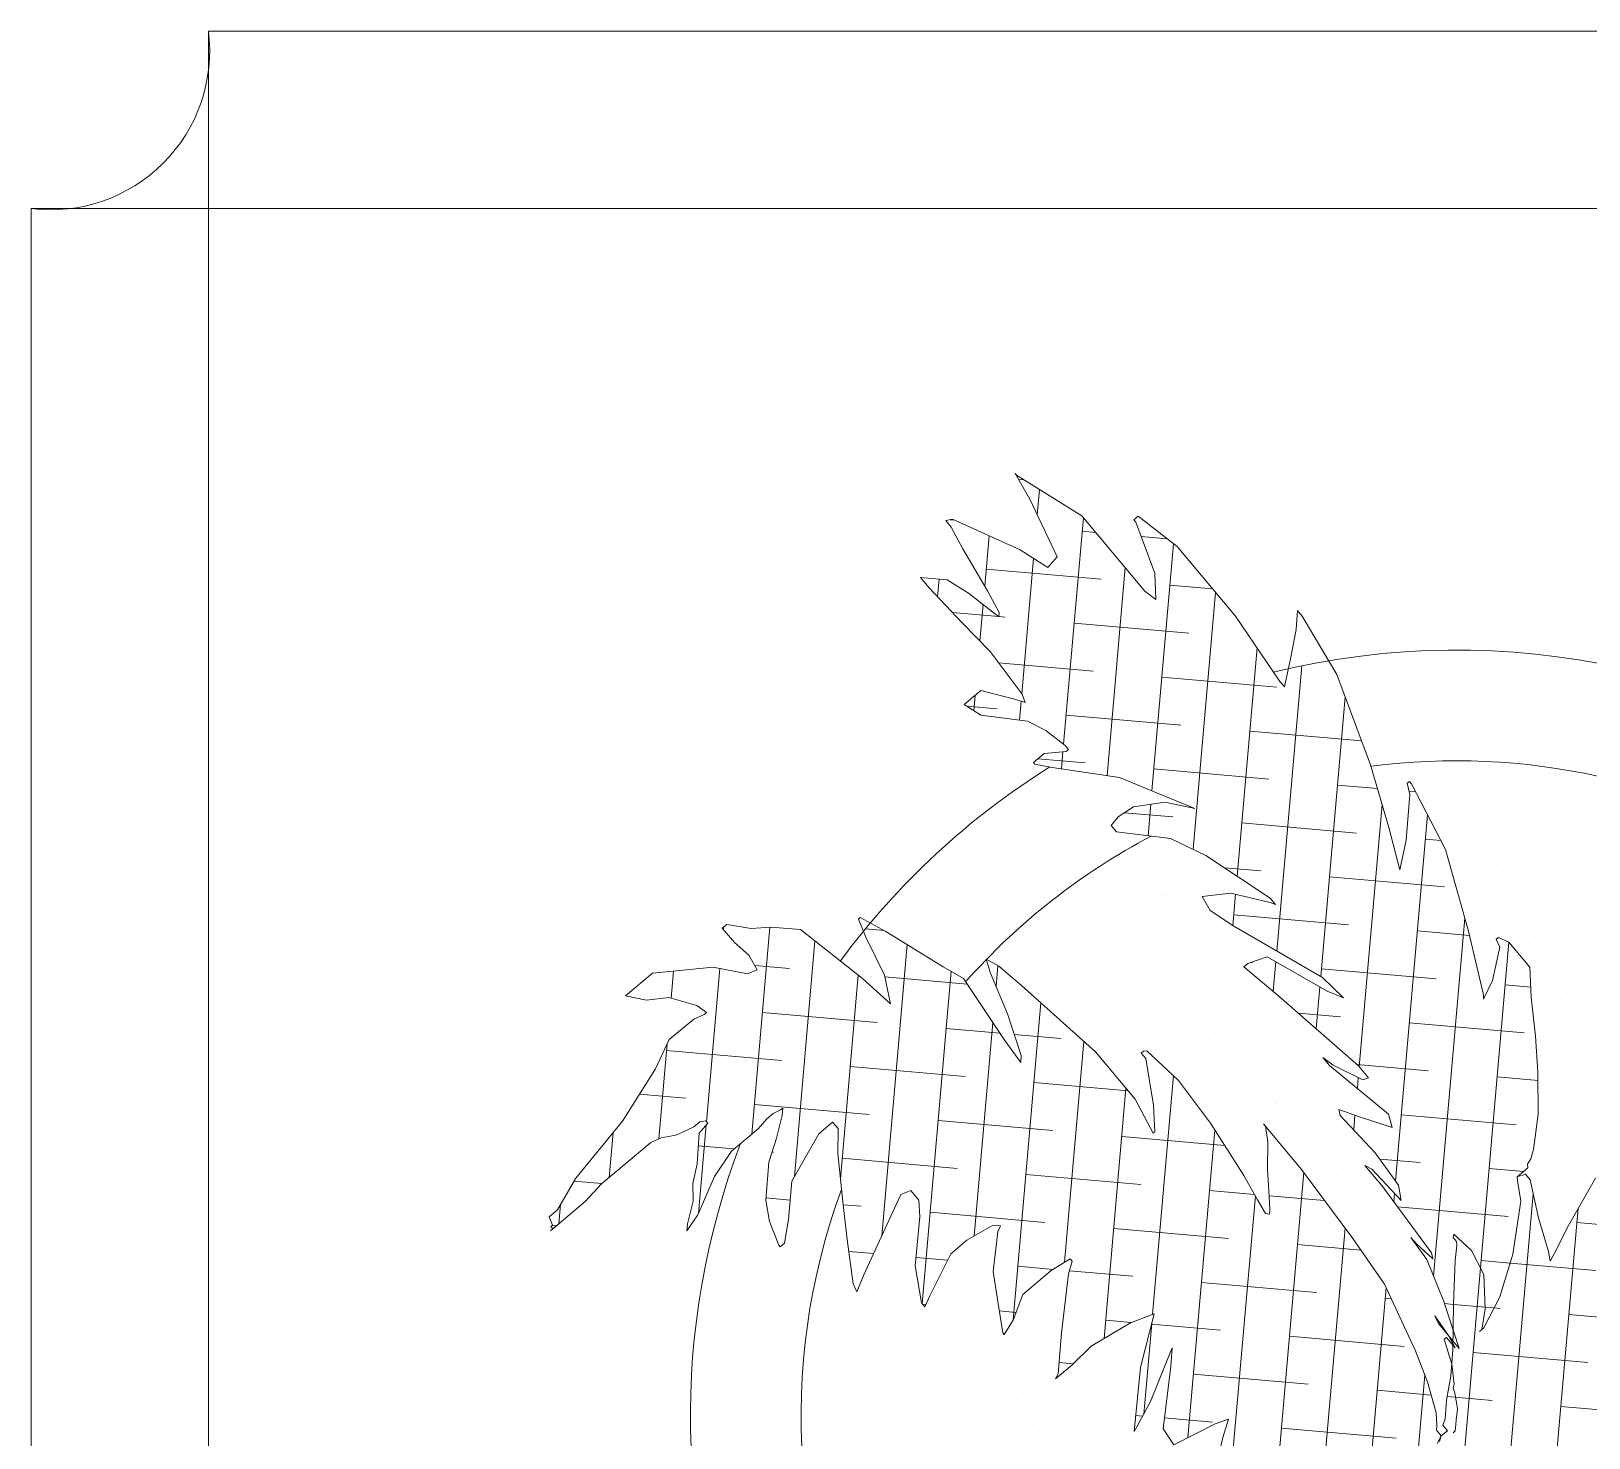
# Model space of a CAD drawing. Header units: inches. Extents: x -422522 to 22891, y -2973 to 414515.
# Drawn here: x 19445.59 to 19477.34, y 4961 to 4989.66 of the extents above; entities that cross this region are included whole.
import ezdxf

# ---------------------------------------------------------------- set-up
doc = ezdxf.new("R2010")
doc.units = ezdxf.units.IN
doc.header["$MEASUREMENT"] = 0
doc.layers.add('ARREDAMENTO', color=8, linetype='Continuous', lineweight=13)

msp = doc.modelspace()

# ---------------------------------------------------------------- linework, layer by layer
at = {"layer": 'ARREDAMENTO'}
for p, q in [((19449.20833, 4931.84361), (19449.20833, 4989.66053)), ((19449.20833, 4989.66053), (19499.79813, 4989.66053)), ((19445.59477, 4986.04697), (19503.41169, 4986.04697)), ((19445.59477, 4935.45717), (19445.59477, 4986.04697)), ((19465.64738, 4980.64673), (19465.95114, 4980.12284)), ((19465.67477, 4980.61409), (19465.64738, 4980.64673)), ((19467.00922, 4979.78687), (19465.67477, 4980.61409)), ((19465.71598, 4980.52841), (19465.82892, 4980.51853)), ((19465.95114, 4980.12284), (19466.50866, 4978.94965)), ((19466.10204, 4979.8053), (19466.14718, 4980.32124)), ((19468.2966, 4978.25262), (19467.00922, 4979.78687)), ((19468.16039, 4979.77933), (19468.06929, 4979.70289)), ((19468.9498, 4979.16229), (19468.16039, 4979.77933)), ((19464.37189, 4979.71554), (19464.23971, 4979.68807)), ((19464.23971, 4979.68807), (19464.34927, 4979.5575)), ((19464.32904, 4979.70664), (19464.4065, 4979.69986)), ((19464.34927, 4979.5575), (19464.58456, 4979.11521)), ((19465.74942, 4979.09136), (19464.37189, 4979.71554)), ((19466.6362, 4975.13085), (19467.0403, 4979.74982)), ((19467.01596, 4979.47156), (19467.29422, 4979.44722)), ((19468.06929, 4979.70289), (19468.11038, 4979.65393)), ((19468.11038, 4979.65393), (19468.49679, 4978.61529)), ((19465.03215, 4978.35621), (19465.12137, 4979.37594)), ((19468.21733, 4979.36646), (19468.748, 4979.32003)), ((19468.43931, 4974.1808), (19468.87991, 4979.21692)), ((19470.1413, 4977.7423), (19468.9498, 4979.16229)), ((19464.58456, 4979.11521), (19465.0893, 4978.25931)), ((19466.3197, 4978.73547), (19465.74942, 4979.09136)), ((19465.78326, 4976.16156), (19466.02456, 4978.91965)), ((19466.50866, 4978.94965), (19466.3197, 4978.73547)), ((19463.719, 4978.528), (19463.89704, 4978.31581)), ((19464.26158, 4978.48263), (19463.719, 4978.528)), ((19464.06958, 4978.13381), (19464.10127, 4978.49603)), ((19464.70183, 4978.21233), (19464.26158, 4978.48263)), ((19465.06218, 4978.69938), (19467.40205, 4978.49467)), ((19467.52335, 4974.49122), (19467.89437, 4978.73198)), ((19468.49679, 4978.61529), (19468.52018, 4978.07866)), ((19463.89704, 4978.31581), (19464.57258, 4977.60323)), ((19465.32012, 4977.72984), (19464.70183, 4978.21233)), ((19465.0893, 4978.25931), (19465.32458, 4977.81703)), ((19468.52018, 4978.07866), (19468.2966, 4978.25262)), ((19468.80597, 4978.37184), (19469.677, 4978.29564)), ((19469.27837, 4972.99151), (19469.73624, 4978.22504)), ((19464.93378, 4977.2318), (19464.99926, 4977.98023)), ((19471.40403, 4977.85619), (19471.37711, 4977.47202)), ((19471.4999, 4977.74193), (19471.40403, 4977.85619)), ((19464.3701, 4977.81682), (19465.31456, 4977.73419)), ((19464.57258, 4977.60323), (19465.13856, 4977.02122)), ((19465.32458, 4977.81703), (19465.32012, 4977.72984)), ((19465.32032, 4977.73368), (19465.44827, 4977.72249)), ((19466.85219, 4977.59966), (19469.19206, 4977.39495)), ((19471.04321, 4976.41307), (19470.1413, 4977.7423)), ((19472.20561, 4976.55402), (19471.4999, 4977.74193)), ((19471.37711, 4977.47202), (19471.26833, 4976.90791)), ((19465.13856, 4977.02122), (19465.79148, 4976.15059)), ((19470.1736, 4972.44423), (19470.58049, 4977.09502)), ((19471.26833, 4976.90791), (19471.13908, 4976.29881)), ((19465.31092, 4976.79139), (19467.23828, 4976.62277)), ((19470.98328, 4970.91904), (19471.49165, 4976.72972)), ((19468.6422, 4976.49994), (19470.98208, 4976.29523)), ((19471.13908, 4976.29881), (19471.04321, 4976.41307)), ((19472.89609, 4974.71362), (19472.20561, 4976.55402)), ((19464.95253, 4976.22542), (19464.61092, 4975.93878)), ((19464.80947, 4975.81095), (19464.83727, 4976.1287)), ((19465.66622, 4976.04549), (19464.95253, 4976.22542)), ((19465.8555, 4975.9818), (19465.66622, 4976.04549)), ((19465.7362, 4975.62371), (19465.77005, 4976.01055)), ((19465.79148, 4976.15059), (19465.8555, 4975.9818)), ((19471.88105, 4970.40073), (19472.37897, 4976.09196)), ((19464.61092, 4975.93878), (19464.94854, 4975.72142)), ((19464.66351, 4975.90492), (19465.2845, 4975.85059)), ((19464.94854, 4975.72142), (19465.90151, 4975.60321)), ((19466.68842, 4975.72776), (19469.02829, 4975.52305)), ((19465.90151, 4975.60321), (19466.27329, 4975.41452)), ((19466.27329, 4975.41452), (19466.66799, 4975.106)), ((19470.43222, 4975.40022), (19472.71337, 4975.20065)), ((19466.66799, 4975.106), (19466.73647, 4975.02439)), ((19466.73647, 4975.02439), (19466.69092, 4974.98617)), ((19466.2419, 4974.94317), (19466.02555, 4974.76163)), ((19466.02555, 4974.76163), (19466.05294, 4974.72899)), ((19466.05294, 4974.72899), (19466.40179, 4974.66012)), ((19466.11298, 4974.83499), (19467.07451, 4974.75087)), ((19466.69092, 4974.98617), (19466.2419, 4974.94317)), ((19466.5925, 4974.6314), (19466.62297, 4974.97966)), ((19473.26681, 4973.43931), (19472.89609, 4974.71362)), ((19466.40179, 4974.66012), (19467.77885, 4974.45275)), ((19467.77885, 4974.45275), (19468.66828, 4974.08651)), ((19468.47843, 4974.62804), (19470.81831, 4974.42333)), ((19473.03096, 4974.52288), (19473.03096, 4974.52288)), ((19473.59279, 4974.50659), (19473.59279, 4974.50659)), ((19473.68519, 4974.37446), (19473.63964, 4974.33624)), ((19473.72628, 4974.32549), (19473.68519, 4974.37446)), ((19468.66828, 4974.08651), (19469.31596, 4973.82339)), ((19472.22223, 4974.3005), (19473.03701, 4974.22922)), ((19473.69689, 4974.10614), (19473.62043, 4973.17976)), ((19473.63964, 4974.33624), (19473.69689, 4974.10614)), ((19473.68027, 4974.17294), (19473.81152, 4974.16146)), ((19474.42075, 4972.98909), (19473.72628, 4974.32549)), ((19474.12501, 4974.29987), (19474.12501, 4974.29987)), ((19474.22654, 4974.14098), (19474.22654, 4974.14098)), ((19468.06446, 4973.85799), (19467.7524, 4973.65177)), ((19467.8816, 4973.73715), (19468.86452, 4973.65115)), ((19468.7049, 4973.95037), (19468.06446, 4973.85799)), ((19468.35943, 4973.26786), (19468.41549, 4973.90862)), ((19469.31596, 4973.82339), (19468.7049, 4973.95037)), ((19472.66332, 4968.56225), (19473.13088, 4973.90655)), ((19475.41531, 4973.89304), (19475.41531, 4973.89304)), ((19475.41623, 4973.89425), (19475.41623, 4973.89425)), ((19475.77373, 4973.78003), (19475.77373, 4973.78003)), ((19476.2244, 4973.96673), (19476.2244, 4973.96673)), ((19467.7524, 4973.65177), (19467.60899, 4973.4758)), ((19467.60899, 4973.4758), (19467.71855, 4973.34523)), ((19470.26845, 4973.52832), (19472.60832, 4973.32361)), ((19473.49118, 4972.57067), (19473.26681, 4973.43931)), ((19473.4029, 4966.2359), (19474.05526, 4973.69242)), ((19476.55555, 4973.44693), (19476.55555, 4973.44693)), ((19476.60935, 4973.56867), (19476.60935, 4973.56867)), ((19467.71855, 4973.34523), (19468.81971, 4973.21229)), ((19468.81971, 4973.21229), (19469.53587, 4972.86755)), ((19473.62043, 4973.17976), (19473.49118, 4972.57067)), ((19473.58332, 4973.14824), (19473.58332, 4973.14824)), ((19474.01225, 4973.20078), (19474.32496, 4973.17342)), ((19474.35807, 4973.30534), (19474.35807, 4973.30534)), ((19475.17195, 4973.22428), (19475.17195, 4973.22428)), ((19476.05128, 4973.10852), (19476.05128, 4973.10852)), ((19476.23758, 4973.08399), (19476.23758, 4973.08399)), ((19476.76757, 4973.11412), (19476.76757, 4973.11412)), ((19469.53587, 4972.86755), (19470.84985, 4971.99535)), ((19474.88765, 4971.32266), (19474.42075, 4972.98909)), ((19474.68923, 4972.78553), (19474.68923, 4972.78553)), ((19477.24358, 4972.95155), (19477.24358, 4972.95155)), ((19467.99382, 4972.52241), (19467.99382, 4972.52241)), ((19469.91458, 4972.61617), (19470.65454, 4972.55143)), ((19474.90125, 4972.45273), (19474.90125, 4972.45273)), ((19475.4695, 4972.67403), (19475.4695, 4972.67403)), ((19475.62629, 4972.50409), (19475.62629, 4972.50409)), ((19467.2286, 4972.41127), (19467.2286, 4972.41127)), ((19467.83246, 4972.16034), (19467.83246, 4972.16034)), ((19468.20584, 4972.1896), (19468.20584, 4972.1896)), ((19468.41828, 4972.16454), (19468.41828, 4972.16454)), ((19472.05846, 4972.4286), (19474.39834, 4972.22389)), ((19476.66509, 4972.29213), (19476.66509, 4972.29213)), ((19477.32084, 4972.24567), (19477.32084, 4972.24567)), ((19468.62904, 4972.06547), (19468.62904, 4972.06547)), ((19468.71178, 4972.04457), (19468.71178, 4972.04457)), ((19468.89808, 4972.02005), (19468.89808, 4972.02005)), ((19470.04507, 4972.09883), (19469.46387, 4972.02836)), ((19469.46387, 4972.02836), (19469.62375, 4971.74531)), ((19470.84539, 4971.90816), (19470.04507, 4972.09883)), ((19470.08565, 4971.43894), (19470.14138, 4972.07589)), ((19470.62543, 4971.98254), (19470.62543, 4971.98254)), ((19470.95942, 4971.86477), (19470.84539, 4971.90816)), ((19470.84985, 4971.99535), (19470.95942, 4971.86477)), ((19476.91659, 4972.09726), (19476.91659, 4972.09726)), ((19477.27501, 4971.98426), (19477.27501, 4971.98426)), ((19462.489, 4971.59944), (19462.45484, 4971.57077)), ((19462.45484, 4971.57077), (19462.61026, 4971.20054)), ((19463.01589, 4971.31839), (19462.489, 4971.59944)), ((19466.08875, 4971.51663), (19466.08875, 4971.51663)), ((19466.33951, 4971.52821), (19466.33951, 4971.52821)), ((19469.62375, 4971.74531), (19470.10509, 4971.42605)), ((19470.10468, 4971.65642), (19472.44455, 4971.45171)), ((19474.17634, 4964.29657), (19474.81403, 4971.5854)), ((19475.45451, 4971.58427), (19475.45451, 4971.58427)), ((19459.77196, 4971.46123), (19459.68087, 4971.3848)), ((19459.68087, 4971.3848), (19459.92739, 4971.091)), ((19459.70423, 4971.35696), (19459.70871, 4971.40816)), ((19460.26899, 4971.37764), (19459.77196, 4971.46123)), ((19460.67016, 4971.40831), (19460.26899, 4971.37764)), ((19460.28272, 4967.18931), (19460.65171, 4971.4069)), ((19461.27429, 4971.35896), (19460.67016, 4971.40831)), ((19462.53826, 4970.36135), (19461.27429, 4971.35896)), ((19462.59703, 4971.37014), (19462.98201, 4971.33646)), ((19462.61026, 4971.20054), (19462.98497, 4970.43023)), ((19464.18153, 4970.59985), (19463.01589, 4971.31839)), ((19466.79706, 4971.32067), (19466.79706, 4971.32067)), ((19467.27843, 4971.2699), (19467.27843, 4971.2699)), ((19468.75911, 4971.32115), (19468.75911, 4971.32115)), ((19470.10509, 4971.42605), (19471.91165, 4970.38307)), ((19473.84848, 4971.32888), (19474.90868, 4971.23613)), ((19475.0617, 4970.60648), (19474.88765, 4971.32266)), ((19474.92666, 4971.22637), (19474.92666, 4971.22637)), ((19475.0846, 4971.35246), (19475.0846, 4971.35246)), ((19475.11296, 4971.20184), (19475.11296, 4971.20184)), ((19475.44302, 4971.23946), (19475.44302, 4971.23946)), ((19475.49871, 4971.19568), (19475.45316, 4971.15746)), ((19475.48665, 4971.18556), (19475.52998, 4971.18177)), ((19475.71537, 4971.09934), (19475.49871, 4971.19568)), ((19475.52524, 4971.39749), (19475.52524, 4971.39749)), ((19459.92739, 4971.091), (19460.21945, 4970.83543)), ((19461.15033, 4966.32626), (19461.5702, 4971.1254)), ((19462.92983, 4965.10637), (19463.4499, 4971.05085)), ((19468.08735, 4970.91384), (19468.08735, 4970.91384)), ((19468.47156, 4970.94432), (19468.47156, 4970.94432)), ((19475.13439, 4964.46719), (19475.71465, 4971.09966)), ((19475.52856, 4970.99822), (19475.38116, 4970.31826)), ((19475.45316, 4971.15746), (19475.52856, 4970.99822)), ((19476.13993, 4970.59337), (19475.71537, 4971.09934)), ((19475.78567, 4971.06446), (19475.78567, 4971.06446)), ((19476.11897, 4971.0694), (19476.11897, 4971.0694)), ((19476.71492, 4971.15076), (19476.71492, 4971.15076)), ((19476.99829, 4970.95363), (19476.99829, 4970.95363)), ((19477.18459, 4970.92911), (19477.18459, 4970.92911)), ((19459.49484, 4970.58899), (19458.25719, 4970.46834)), ((19459.36161, 4967.44087), (19459.63463, 4970.5614)), ((19460.19253, 4970.45126), (19459.49484, 4970.58899)), ((19460.21945, 4970.83543), (19460.39303, 4970.53606)), ((19460.34185, 4970.62433), (19461.04939, 4970.56243)), ((19464.59439, 4970.36219), (19464.18153, 4970.59985)), ((19465.31901, 4970.60863), (19465.06126, 4970.75394)), ((19465.06126, 4970.75394), (19465.1482, 4970.46531)), ((19465.26113, 4970.19362), (19465.29845, 4970.62022)), ((19465.78219, 4970.21851), (19465.31901, 4970.60863)), ((19466.89278, 4970.65975), (19466.89278, 4970.65975)), ((19468.44577, 4970.80083), (19468.44577, 4970.80083)), ((19469.09026, 4970.80134), (19469.09026, 4970.80134)), ((19469.66714, 4970.56242), (19469.66714, 4970.56242)), ((19470.39316, 4970.66648), (19470.31346, 4970.5996)), ((19470.31346, 4970.5996), (19471.02762, 4970.00286)), ((19470.78509, 4970.80065), (19470.39316, 4970.66648)), ((19470.4434, 4970.68368), (19470.49077, 4970.67953)), ((19472.00998, 4970.104), (19470.78509, 4970.80065)), ((19470.91161, 4970.0998), (19470.96402, 4970.69888)), ((19471.89469, 4970.5567), (19474.23457, 4970.35199)), ((19475.19912, 4970.02645), (19475.0617, 4970.60648)), ((19476.17025, 4969.9791), (19476.13993, 4970.59337)), ((19477.12758, 4970.70832), (19477.12758, 4970.70832)), ((19458.25719, 4970.46834), (19457.71062, 4970.00971)), ((19458.63892, 4969.96031), (19458.68704, 4970.51024)), ((19460.39303, 4970.53606), (19460.19253, 4970.45126)), ((19462.08892, 4966.27457), (19462.45239, 4970.42912)), ((19463.11101, 4969.84065), (19462.53826, 4970.36135)), ((19462.98497, 4970.43023), (19463.11101, 4969.84065)), ((19462.99306, 4970.39238), (19464.67265, 4970.24544)), ((19463.75286, 4963.73381), (19464.34531, 4970.50557)), ((19465.44152, 4969.09825), (19464.59439, 4970.36219)), ((19465.1482, 4970.46531), (19465.49106, 4969.64046)), ((19465.70184, 4970.41063), (19465.70184, 4970.41063)), ((19466.13858, 4970.37526), (19466.13858, 4970.37526)), ((19466.70784, 4970.27819), (19466.70784, 4970.27819)), ((19469.30228, 4970.46854), (19469.30228, 4970.46854)), ((19470.13033, 4970.26969), (19470.13033, 4970.26969)), ((19471.91165, 4970.38307), (19472.34067, 4969.96428)), ((19475.38116, 4970.31826), (19475.19466, 4969.93927)), ((19475.63849, 4970.22916), (19476.16016, 4970.18352)), ((19457.71062, 4970.00971), (19458.13472, 4969.92055)), ((19458.13472, 4969.92055), (19458.59512, 4969.97311)), ((19458.59512, 4969.97311), (19459.16063, 4969.80791)), ((19467.28591, 4968.8658), (19465.78219, 4970.21851)), ((19466.25537, 4970.16904), (19466.25537, 4970.16904)), ((19466.61378, 4970.05603), (19466.61378, 4970.05603)), ((19467.22394, 4970.13995), (19467.22394, 4970.13995)), ((19467.33171, 4970.04968), (19467.33171, 4970.04968)), ((19467.58717, 4970.16242), (19467.58717, 4970.16242)), ((19467.77346, 4970.1379), (19467.77346, 4970.1379)), ((19468.77947, 4970.00545), (19468.77947, 4970.00545)), ((19471.02762, 4970.00286), (19472.64768, 4968.58089)), ((19471.78786, 4969.33558), (19471.86243, 4970.18792)), ((19472.34067, 4969.96428), (19472.00998, 4970.104)), ((19475.19466, 4969.93927), (19475.19912, 4970.02645)), ((19476.25321, 4969.18648), (19476.17025, 4969.9791)), ((19476.7682, 4969.93054), (19476.7682, 4969.93054)), ((19459.31128, 4969.62837), (19459.09939, 4969.53402)), ((19459.16063, 4969.80791), (19459.35683, 4969.66659)), ((19459.35683, 4969.66659), (19459.31128, 4969.62837)), ((19460.49953, 4969.66742), (19462.8394, 4969.46271)), ((19465.49106, 4969.64046), (19465.77467, 4968.79371)), ((19465.61023, 4963.40397), (19466.17547, 4969.86472)), ((19467.43595, 4969.80714), (19467.43595, 4969.80714)), ((19468.52729, 4969.66778), (19468.52729, 4969.66778)), ((19469.65879, 4969.88969), (19469.65879, 4969.88969)), ((19469.84509, 4969.86516), (19469.84509, 4969.86516)), ((19469.85555, 4969.60008), (19469.85555, 4969.60008)), ((19470.8511, 4969.73272), (19470.8511, 4969.73272)), ((19471.42422, 4969.65475), (19472.28078, 4969.57981)), ((19476.55095, 4969.86321), (19476.55095, 4969.86321)), ((19459.09939, 4969.53402), (19458.59837, 4969.11361)), ((19464.24333, 4969.33988), (19465.34411, 4969.24358)), ((19464.81663, 4965.11299), (19465.19719, 4969.46279)), ((19468.29834, 4969.52489), (19468.29834, 4969.52489)), ((19469.71698, 4969.42105), (19469.71698, 4969.42105)), ((19473.68471, 4969.45698), (19476.02458, 4969.25227)), ((19476.58589, 4969.55669), (19476.58589, 4969.55669)), ((19476.88211, 4969.3434), (19476.88211, 4969.3434)), ((19476.9443, 4969.44368), (19476.9443, 4969.44368)), ((19458.59837, 4969.11361), (19458.32093, 4968.51924)), ((19458.38796, 4967.09176), (19458.55711, 4969.02524)), ((19465.76344, 4968.64522), (19465.44152, 4969.09825)), ((19465.63244, 4969.21835), (19466.5832, 4969.13517)), ((19466.65617, 4964.57926), (19467.04977, 4969.07822)), ((19469.58864, 4969.11806), (19469.58864, 4969.11806)), ((19469.94705, 4969.00506), (19469.94705, 4969.00506)), ((19470.1867, 4969.08028), (19470.1867, 4969.08028)), ((19470.9101, 4969.09547), (19470.9101, 4969.09547)), ((19476.30646, 4968.45239), (19476.25321, 4969.18648)), ((19477.09412, 4969.0106), (19477.09412, 4969.0106)), ((19458.54574, 4968.89525), (19460.88562, 4968.69053)), ((19465.77467, 4968.79371), (19465.76344, 4968.64522)), ((19468.09395, 4967.90282), (19467.28591, 4968.8658)), ((19467.38744, 4968.77314), (19467.38744, 4968.77314)), ((19467.98922, 4968.93869), (19467.98922, 4968.93869)), ((19468.26381, 4968.87976), (19468.21827, 4968.84154)), ((19468.21827, 4968.84154), (19468.31414, 4968.72729)), ((19468.33675, 4968.88533), (19468.26381, 4968.87976)), ((19468.31414, 4968.72729), (19468.47249, 4967.77543)), ((19468.97798, 4968.28302), (19468.33675, 4968.88533)), ((19470.39872, 4968.74747), (19470.39872, 4968.74747)), ((19472.13249, 4968.59362), (19471.9226, 4968.75126)), ((19471.9226, 4968.75126), (19472.05955, 4968.58804)), ((19471.99796, 4968.66144), (19472.04801, 4968.65706)), ((19472.10569, 4968.71357), (19472.10569, 4968.71357)), ((19476.82393, 4968.654), (19476.82393, 4968.654)), ((19477.06598, 4968.91451), (19477.06598, 4968.91451)), ((19458.32093, 4968.51924), (19457.64511, 4967.45152)), ((19462.28954, 4968.56771), (19464.62942, 4968.36299)), ((19467.75665, 4968.37326), (19467.75665, 4968.37326)), ((19468.32038, 4968.41888), (19468.32038, 4968.41888)), ((19468.44941, 4963.5165), (19468.8749, 4968.37984)), ((19471.63161, 4968.47392), (19471.63161, 4968.47392)), ((19472.05955, 4968.58804), (19473.26198, 4967.59441)), ((19472.73462, 4968.29227), (19472.13249, 4968.59362)), ((19472.61767, 4968.60722), (19474.0708, 4968.48009)), ((19472.62471, 4968.12102), (19472.64368, 4968.33778)), ((19472.64768, 4968.58089), (19472.85311, 4968.33606)), ((19472.85311, 4968.33606), (19472.73462, 4968.29227)), ((19475.47472, 4968.35726), (19476.30709, 4968.28444)), ((19476.3097, 4967.59289), (19476.30646, 4968.45239)), ((19466.03334, 4968.24017), (19467.95171, 4968.07233)), ((19467.46336, 4963.02571), (19467.90931, 4968.12287)), ((19468.11506, 4968.26025), (19468.11506, 4968.26025)), ((19469.6309, 4967.41239), (19468.97798, 4968.28302)), ((19469.77025, 4968.20083), (19469.77025, 4968.20083)), ((19476.79687, 4968.16774), (19476.79687, 4968.16774)), ((19457.99261, 4968.00052), (19458.93183, 4967.91835)), ((19460.33576, 4967.79553), (19462.67563, 4967.59081)), ((19460.8681, 4967.68051), (19460.91365, 4967.71872)), ((19460.91365, 4967.71872), (19460.90242, 4967.57023)), ((19468.46173, 4967.21013), (19468.09395, 4967.90282)), ((19468.47249, 4967.77543), (19468.49589, 4967.2388)), ((19469.72648, 4967.85057), (19469.72648, 4967.85057)), ((19469.79962, 4967.72912), (19469.79962, 4967.72912)), ((19470.60581, 4967.73481), (19470.60581, 4967.73481)), ((19470.7921, 4967.71028), (19470.7921, 4967.71028)), ((19470.95198, 4967.87902), (19470.95198, 4967.87902)), ((19470.96584, 4967.81893), (19470.96584, 4967.81893)), ((19472.66708, 4967.54026), (19472.24976, 4967.69073)), ((19472.24976, 4967.69073), (19472.27269, 4967.5709)), ((19457.64511, 4967.45152), (19456.69585, 4966.29343)), ((19459.09958, 4967.3369), (19459.22483, 4967.442)), ((19459.19836, 4965.57491), (19459.35589, 4967.37544)), ((19459.38671, 4967.41096), (19459.20914, 4967.20633)), ((19459.22483, 4967.442), (19459.34563, 4967.45992)), ((19459.34563, 4967.45992), (19459.38671, 4967.41096)), ((19460.41263, 4967.29832), (19460.5902, 4967.50295)), ((19460.5902, 4967.50295), (19460.71546, 4967.60805)), ((19460.71546, 4967.60805), (19460.8681, 4967.68051)), ((19460.90242, 4967.57023), (19460.7844, 4967.10963)), ((19461.64597, 4967.19285), (19461.93064, 4967.43172)), ((19461.93064, 4967.43172), (19462.04021, 4967.30114)), ((19464.07956, 4967.46799), (19466.41943, 4967.26327)), ((19470.31368, 4966.34431), (19469.6309, 4967.41239)), ((19471.48977, 4966.46894), (19470.70913, 4967.39928)), ((19470.70913, 4967.39928), (19470.75022, 4967.35032)), ((19471.79811, 4967.57784), (19471.79811, 4967.57784)), ((19472.15552, 4967.5722), (19472.15552, 4967.5722)), ((19472.27269, 4967.5709), (19472.98932, 4966.80935)), ((19472.55073, 4967.27543), (19472.57675, 4967.57283)), ((19473.33523, 4967.32211), (19472.66708, 4967.54026)), ((19473.26198, 4967.59441), (19473.33523, 4967.32211)), ((19473.52094, 4967.58509), (19475.86081, 4967.38037)), ((19476.21477, 4966.87352), (19476.3097, 4967.59289)), ((19476.87376, 4967.51262), (19476.87376, 4967.51262)), ((19457.37628, 4966.3081), (19457.45615, 4967.22099)), ((19458.22232, 4967.018), (19458.43421, 4967.11236)), ((19458.43421, 4967.11236), (19458.73504, 4967.17009)), ((19458.73504, 4967.17009), (19458.94693, 4967.26445)), ((19458.94693, 4967.26445), (19459.09958, 4967.3369)), ((19459.20914, 4967.20633), (19459.16653, 4966.58649)), ((19459.86606, 4966.83969), (19460.41263, 4967.29832)), ((19460.7844, 4967.10963), (19460.63222, 4966.62036)), ((19461.09541, 4966.23023), (19461.64597, 4967.19285)), ((19462.04021, 4967.30114), (19462.03621, 4966.79715)), ((19467.82335, 4967.14045), (19469.92212, 4966.95683)), ((19468.49589, 4967.2388), (19468.46173, 4967.21013)), ((19469.17304, 4961.00771), (19469.72104, 4967.27139)), ((19470.75022, 4967.35032), (19470.803, 4967.03303)), ((19471.08992, 4967.32229), (19471.08992, 4967.32229)), ((19471.28314, 4967.35921), (19471.28314, 4967.35921)), ((19471.44834, 4967.20928), (19471.44834, 4967.20928)), ((19457.22027, 4966.17719), (19458.22232, 4967.018)), ((19459.19169, 4966.9525), (19459.92413, 4966.88842)), ((19459.52015, 4966.32693), (19459.86606, 4966.83969)), ((19460.69463, 4966.82101), (19460.72185, 4966.81863)), ((19462.03621, 4966.79715), (19462.14225, 4965.74577)), ((19470.803, 4967.03303), (19470.79224, 4966.46773)), ((19471.49516, 4967.02641), (19471.49516, 4967.02641)), ((19472.98932, 4966.80935), (19473.4642, 4966.15091)), ((19476.15799, 4966.68681), (19476.21477, 4966.87352)), ((19476.25518, 4967.01611), (19476.25518, 4967.01611)), ((19476.6136, 4966.9031), (19476.6136, 4966.9031)), ((19476.82069, 4966.9166), (19476.82069, 4966.9166)), ((19477.00699, 4966.89207), (19477.00699, 4966.89207)), ((19459.16653, 4966.58649), (19459.08036, 4966.18042)), ((19460.63222, 4966.62036), (19460.56699, 4965.84247)), ((19462.12577, 4966.69581), (19464.46565, 4966.49109)), ((19470.79224, 4966.46773), (19470.82933, 4965.91477)), ((19472.53309, 4965.06367), (19471.48977, 4966.46894)), ((19472.92131, 4966.47415), (19472.77989, 4966.55018)), ((19472.77989, 4966.55018), (19473.12228, 4966.14214)), ((19473.51698, 4965.83362), (19472.92131, 4966.47415)), ((19473.08236, 4966.68034), (19473.90703, 4966.60819)), ((19475.31095, 4966.48537), (19476.01069, 4966.42415)), ((19475.88487, 4966.31856), (19476.10122, 4966.5001)), ((19476.09429, 4966.57773), (19476.15799, 4966.68681)), ((19476.10122, 4966.5001), (19476.09429, 4966.57773)), ((19476.32424, 4966.62814), (19476.32424, 4966.62814)), ((19456.69585, 4966.29343), (19456.32501, 4965.6485)), ((19456.65989, 4966.23089), (19457.22532, 4966.18143)), ((19456.88559, 4965.81292), (19457.22027, 4966.17719)), ((19459.08036, 4966.18042), (19459.0876, 4965.82492)), ((19459.18593, 4965.54585), (19459.52015, 4966.32693)), ((19461.03017, 4965.45234), (19461.09541, 4966.23023)), ((19465.86957, 4966.36827), (19468.20944, 4966.16355)), ((19470.59005, 4965.85306), (19470.31368, 4966.34431)), ((19471.02263, 4960.58897), (19471.53208, 4966.41196)), ((19472.04842, 4966.15795), (19472.04842, 4966.15795)), ((19472.2088, 4966.35198), (19472.2088, 4966.35198)), ((19473.12228, 4966.14214), (19474.13821, 4964.76952)), ((19473.4642, 4966.15091), (19473.51698, 4965.83362)), ((19476.05121, 4966.3747), (19475.88487, 4966.31856)), ((19475.88487, 4966.31856), (19475.89179, 4966.24094)), ((19475.89179, 4966.24094), (19475.95381, 4965.82015)), ((19476.14708, 4966.26045), (19476.05121, 4966.3747)), ((19476.31435, 4965.48296), (19476.14708, 4966.26045)), ((19476.92704, 4966.2924), (19476.92704, 4966.2924)), ((19477.47828, 4966.29273), (19476.92772, 4965.33011)), ((19456.1796, 4965.22053), (19456.88559, 4965.81292)), ((19459.0876, 4965.82492), (19458.96958, 4965.36432)), ((19460.56699, 4965.84247), (19460.64271, 4965.40536)), ((19460.57087, 4965.88873), (19461.06316, 4965.84566)), ((19462.84072, 4964.91336), (19463.32281, 4965.95759)), ((19463.32281, 4965.95759), (19463.52331, 4966.04239)), ((19463.52331, 4966.04239), (19463.68766, 4965.84653)), ((19463.68766, 4965.84653), (19463.70628, 4965.50058)), ((19469.61337, 4966.04073), (19470.52957, 4965.96057)), ((19470.04416, 4960.18485), (19470.54679, 4965.92995)), ((19470.74994, 4965.57001), (19470.59005, 4965.85306)), ((19470.82801, 4965.93446), (19471.95324, 4965.83601)), ((19470.82933, 4965.91477), (19470.84103, 4965.64645)), ((19473.3659, 4965.81298), (19473.38054, 4965.98034)), ((19473.40438, 4965.97008), (19473.40438, 4965.97008)), ((19475.72123, 4960.39505), (19476.20915, 4965.97194)), ((19475.95381, 4965.82015), (19475.79318, 4964.7397)), ((19456.32501, 4965.6485), (19456.15421, 4965.50518)), ((19456.15421, 4965.50518), (19456.21823, 4965.33638)), ((19456.35057, 4965.36399), (19456.38451, 4965.75198)), ((19458.95835, 4965.21582), (19459.18593, 4965.54585)), ((19462.14169, 4965.7513), (19462.51186, 4965.71891)), ((19462.14225, 4965.74577), (19462.22967, 4965.04034)), ((19463.70628, 4965.50058), (19463.61166, 4964.50334)), ((19463.91579, 4965.59609), (19466.25566, 4965.39137)), ((19470.83657, 4965.55927), (19470.74994, 4965.57001)), ((19470.84103, 4965.64645), (19470.83657, 4965.55927)), ((19472.37958, 4965.63815), (19472.37958, 4965.63815)), ((19472.5912, 4965.52651), (19472.5912, 4965.52651)), ((19473.44548, 4965.70546), (19475.69704, 4965.50847)), ((19476.52256, 4964.79545), (19476.31435, 4965.48296)), ((19476.46617, 4965.62716), (19476.46617, 4965.62716)), ((19476.65872, 4960.3307), (19477.12652, 4965.67769)), ((19476.87751, 4965.75968), (19476.87751, 4965.75968)), ((19456.22515, 4965.25875), (19456.1796, 4965.22053)), ((19456.21823, 4965.33638), (19456.18407, 4965.30772)), ((19456.18407, 4965.30772), (19456.22515, 4965.25875)), ((19456.20748, 4965.32736), (19456.29753, 4965.31948)), ((19458.96958, 4965.36432), (19458.95835, 4965.21582)), ((19460.64271, 4965.40536), (19460.83245, 4964.92486)), ((19460.95093, 4964.96865), (19461.03017, 4965.45234)), ((19463.48669, 4965.23343), (19463.48669, 4965.23343)), ((19464.66649, 4965.02686), (19465.19045, 4965.32744)), ((19465.19045, 4965.32744), (19465.35002, 4965.32227)), ((19465.30001, 4965.19687), (19465.20062, 4964.39031)), ((19465.35002, 4965.32227), (19465.30001, 4965.19687)), ((19467.65958, 4965.26855), (19469.99946, 4965.06383)), ((19471.96354, 4960.5638), (19472.37577, 4965.27558)), ((19472.5916, 4965.30534), (19472.5916, 4965.30534)), ((19472.74512, 4965.42295), (19472.74512, 4965.42295)), ((19472.94962, 4965.4135), (19472.94962, 4965.4135)), ((19473.62445, 4965.30719), (19473.62445, 4965.30719)), ((19474.59369, 4965.1517), (19474.57553, 4965.08084)), ((19474.95423, 4964.81452), (19474.59369, 4965.1517)), ((19476.92772, 4965.33011), (19476.63659, 4964.75206)), ((19477.10097, 4965.38565), (19479.44084, 4965.18093)), ((19460.83245, 4964.92486), (19460.85984, 4964.89221)), ((19460.85984, 4964.89221), (19460.95093, 4964.96865)), ((19462.22967, 4965.04034), (19462.34694, 4964.13745)), ((19462.56329, 4964.31899), (19462.84072, 4964.91336)), ((19464.33627, 4964.74978), (19464.66649, 4965.02686)), ((19471.40338, 4964.94101), (19472.69659, 4964.82786)), ((19473.17925, 4964.13174), (19472.53309, 4965.06367)), ((19473.82799, 4964.95423), (19473.71842, 4965.0848)), ((19473.71842, 4965.0848), (19474.04034, 4964.63177)), ((19474.16114, 4964.64969), (19473.82799, 4964.95423)), ((19474.57553, 4965.08084), (19474.64401, 4964.99923)), ((19474.65093, 4964.9216), (19474.61708, 4964.61507)), ((19474.64401, 4964.99923), (19474.65093, 4964.9216)), ((19462.1417, 4964.78871), (19462.1417, 4964.78871)), ((19462.26118, 4964.79773), (19462.76613, 4964.75355)), ((19463.334, 4964.63174), (19463.334, 4964.63174)), ((19463.62825, 4964.67813), (19464.27277, 4964.62174)), ((19463.91097, 4963.89226), (19464.33627, 4964.74978)), ((19465.21085, 4964.62227), (19465.21085, 4964.62227)), ((19466.38595, 4964.41144), (19466.76864, 4964.64912)), ((19466.80973, 4964.60015), (19466.73479, 4964.34258)), ((19466.76864, 4964.64912), (19466.80973, 4964.60015)), ((19473.45422, 4964.8287), (19473.45422, 4964.8287)), ((19474.04034, 4964.63177), (19474.38551, 4963.78104)), ((19474.13821, 4964.76952), (19474.16114, 4964.64969)), ((19474.61708, 4964.61507), (19474.58617, 4963.7269)), ((19475.20552, 4964.33004), (19474.95423, 4964.81452)), ((19475.14718, 4964.61347), (19475.73836, 4964.56174)), ((19475.79318, 4964.7397), (19475.52744, 4963.87701)), ((19475.73836, 4964.56174), (19477.48706, 4964.40875)), ((19476.55242, 4964.59799), (19476.52256, 4964.79545)), ((19476.63659, 4964.75206), (19476.55242, 4964.59799)), ((19461.6882, 4964.29994), (19461.6882, 4964.29994)), ((19462.42234, 4963.97821), (19462.56329, 4964.31899)), ((19463.61166, 4964.50334), (19463.74016, 4963.74894)), ((19464.12038, 4964.23008), (19464.12038, 4964.23008)), ((19464.39962, 4964.49145), (19464.39962, 4964.49145)), ((19465.20062, 4964.39031), (19465.31542, 4963.65224)), ((19465.7058, 4964.49637), (19466.42182, 4964.43372)), ((19465.80522, 4963.92415), (19466.38595, 4964.41144)), ((19466.28495, 4964.24324), (19466.28495, 4964.24324)), ((19466.40644, 4964.24037), (19466.40644, 4964.24037)), ((19466.47125, 4964.21872), (19466.47125, 4964.21872)), ((19466.73479, 4964.34258), (19466.59709, 4963.1423)), ((19466.75288, 4964.40476), (19468.04567, 4964.29165)), ((19473.14486, 4964.43689), (19473.14486, 4964.43689)), ((19474.76197, 4960.21049), (19475.13439, 4964.46719)), ((19475.23138, 4963.62859), (19475.20552, 4964.33004)), ((19461.95152, 4964.05223), (19461.95152, 4964.05223)), ((19462.34694, 4964.13745), (19462.42234, 4963.97821)), ((19462.87788, 4964.05321), (19462.87788, 4964.05321)), ((19463.80864, 4963.66733), (19463.91097, 4963.89226)), ((19465.60749, 4963.39667), (19465.80522, 4963.92415)), ((19466.44946, 4964.17377), (19466.44946, 4964.17377)), ((19469.4496, 4964.16883), (19471.78947, 4963.96411)), ((19472.8414, 4959.81787), (19473.21252, 4964.05989)), ((19473.80078, 4962.78976), (19473.17925, 4964.13174)), ((19473.47602, 4963.91708), (19473.47602, 4963.91708)), ((19475.52744, 4963.87701), (19475.20446, 4963.24442)), ((19461.92998, 4963.59829), (19461.92998, 4963.59829)), ((19462.16354, 4963.71943), (19462.16354, 4963.71943)), ((19463.74016, 4963.74894), (19463.80864, 4963.66733)), ((19463.76164, 4963.72334), (19463.83135, 4963.71725)), ((19464.071, 4963.72763), (19464.071, 4963.72763)), ((19465.31542, 4963.65224), (19465.39806, 4963.1375)), ((19465.32598, 4963.58648), (19465.66744, 4963.55661)), ((19465.80494, 4963.69894), (19465.80494, 4963.69894)), ((19473.1934, 4963.84129), (19473.31885, 4963.83031)), ((19473.50749, 4963.60848), (19473.50749, 4963.60848)), ((19473.68804, 4963.58428), (19473.68804, 4963.58428)), ((19474.09249, 4963.73073), (19474.09249, 4963.73073)), ((19474.38551, 4963.78104), (19474.70344, 4962.82402)), ((19474.40058, 4963.73567), (19474.58605, 4963.71944)), ((19474.58617, 4963.7269), (19474.57126, 4962.79654)), ((19474.58605, 4963.71944), (19475.23011, 4963.6631)), ((19475.15891, 4963.2062), (19475.23138, 4963.62859)), ((19475.23011, 4963.6631), (19475.41018, 4963.64734)), ((19475.41018, 4963.64734), (19475.53327, 4963.63657)), ((19462.28839, 4963.48528), (19462.28839, 4963.48528)), ((19464.58313, 4963.51237), (19464.58313, 4963.51237)), ((19465.26659, 4963.34573), (19465.26659, 4963.34573)), ((19465.42546, 4963.10485), (19465.60749, 4963.39667)), ((19467.19691, 4962.86683), (19467.99877, 4963.34497)), ((19467.49581, 4963.39665), (19468.01516, 4963.35121)), ((19467.99877, 4963.34497), (19468.4841, 4963.5297)), ((19468.4841, 4963.5297), (19468.20267, 4962.43134)), ((19468.2717, 4961.48522), (19468.43318, 4963.33098)), ((19468.42909, 4963.315), (19469.83569, 4963.19193)), ((19473.69214, 4963.26807), (19473.69214, 4963.26807)), ((19474.20347, 4963.48923), (19474.48431, 4963.08516)), ((19474.27888, 4963.32999), (19474.20347, 4963.48923)), ((19474.70344, 4962.82402), (19474.27888, 4963.32999)), ((19475.20446, 4963.24442), (19475.11337, 4963.16798)), ((19476.9372, 4963.51375), (19479.27707, 4963.30903)), ((19461.73803, 4963.15857), (19461.73803, 4963.15857)), ((19463.97295, 4962.95414), (19463.97295, 4962.95414)), ((19464.91429, 4962.99256), (19464.91429, 4962.99256)), ((19465.39806, 4963.1375), (19465.42546, 4963.10485)), ((19466.45627, 4963.09899), (19466.45627, 4963.09899)), ((19466.59709, 4963.1423), (19466.52509, 4962.30311)), ((19471.23961, 4963.06911), (19473.57949, 4962.86439)), ((19474.43876, 4963.04695), (19474.39322, 4963.00873)), ((19474.39322, 4963.00873), (19474.54879, 4962.49956)), ((19474.6168, 4962.83476), (19474.43876, 4963.04695)), ((19474.48431, 4963.08516), (19474.6168, 4962.83476)), ((19474.57146, 4963.1523), (19474.57146, 4963.1523)), ((19475.11337, 4963.16798), (19475.15891, 4963.2062)), ((19462.20938, 4962.74959), (19462.20938, 4962.74959)), ((19462.71681, 4962.85097), (19462.71681, 4962.85097)), ((19462.93116, 4962.83299), (19462.93116, 4962.83299)), ((19463.08871, 4962.63383), (19463.08871, 4962.63383)), ((19463.27501, 4962.6093), (19463.27501, 4962.6093)), ((19465.1263, 4962.65976), (19465.1263, 4962.65976)), ((19466.80299, 4962.48067), (19467.19691, 4962.86683)), ((19467.6494, 4962.77341), (19467.6494, 4962.77341)), ((19468.41088, 4961.74382), (19468.85188, 4962.83701)), ((19468.85188, 4962.83701), (19468.82496, 4962.45285)), ((19474.05454, 4962.14046), (19473.80078, 4962.78976)), ((19474.2413, 4962.71582), (19474.2413, 4962.71582)), ((19474.57126, 4962.79654), (19474.5331, 4962.26389)), ((19474.98341, 4962.74157), (19477.32329, 4962.53685)), ((19463.04796, 4962.33117), (19463.04796, 4962.33117)), ((19464.12674, 4962.45109), (19464.12674, 4962.45109)), ((19464.28101, 4962.47686), (19464.28101, 4962.47686)), ((19465.16034, 4962.36109), (19465.16034, 4962.36109)), ((19465.26325, 4962.54731), (19465.26325, 4962.54731)), ((19465.34663, 4962.33657), (19465.34663, 4962.33657)), ((19465.62166, 4962.4343), (19465.62166, 4962.4343)), ((19466.47277, 4962.20358), (19466.80299, 4962.48067)), ((19466.52509, 4962.30311), (19466.47277, 4962.20358)), ((19466.54513, 4962.53671), (19466.83434, 4962.5114)), ((19467.54589, 4962.4527), (19467.54589, 4962.4527)), ((19468.20267, 4962.43134), (19468.07421, 4961.12756)), ((19468.82496, 4962.45285), (19468.6691, 4961.18171)), ((19469.28583, 4962.29693), (19471.6257, 4962.09221)), ((19474.30347, 4962.34179), (19474.30347, 4962.34179)), ((19474.54879, 4962.49956), (19474.59712, 4962.09509)), ((19462.14096, 4962.20934), (19462.14096, 4962.20934)), ((19463.25998, 4961.99837), (19463.25998, 4961.99837)), ((19465.31642, 4962.20435), (19465.31642, 4962.20435)), ((19466.35264, 4962.20412), (19466.35264, 4962.20412)), ((19467.23196, 4962.08836), (19467.23196, 4962.08836)), ((19467.41826, 4962.06383), (19467.41826, 4962.06383)), ((19473.87125, 4960.80936), (19473.99993, 4962.28019)), ((19474.23305, 4961.51147), (19474.05454, 4962.14046)), ((19474.5331, 4962.26389), (19474.44248, 4961.77064)), ((19474.59712, 4962.09509), (19474.57896, 4962.02423)), ((19474.57896, 4962.02423), (19474.61328, 4961.91396)), ((19461.79131, 4961.93835), (19461.79131, 4961.93835)), ((19463.43126, 4961.80251), (19463.43126, 4961.80251)), ((19463.78968, 4961.6895), (19463.78968, 4961.6895)), ((19465.67957, 4961.7913), (19465.67957, 4961.7913)), ((19466.50955, 4961.87877), (19466.50955, 4961.87877)), ((19467.30622, 4961.90316), (19467.30622, 4961.90316)), ((19467.87705, 4961.93289), (19467.87705, 4961.93289)), ((19468.13791, 4961.23664), (19468.41088, 4961.74382)), ((19473.02963, 4961.96939), (19474.13043, 4961.87308)), ((19474.44248, 4961.77064), (19474.41555, 4961.38647)), ((19474.45606, 4961.84459), (19475.3695, 4961.76467)), ((19474.61328, 4961.91396), (19474.66606, 4961.59667)), ((19461.39366, 4961.33697), (19461.39366, 4961.33697)), ((19462.98689, 4961.55645), (19462.98689, 4961.55645)), ((19467.70513, 4961.49688), (19467.70513, 4961.49688)), ((19468.08907, 4961.60009), (19468.08907, 4961.60009)), ((19468.10666, 4961.45698), (19468.24976, 4961.44446)), ((19468.59652, 4961.49633), (19468.59652, 4961.49633)), ((19468.69652, 4961.40537), (19469.67192, 4961.32003)), ((19469.7244, 4961.28843), (19469.99784, 4961.3788)), ((19469.99784, 4961.3788), (19469.88429, 4961.00538)), ((19474.24475, 4961.24315), (19474.23305, 4961.51147)), ((19474.41555, 4961.38647), (19474.36554, 4961.26107)), ((19474.64345, 4961.43863), (19474.62776, 4961.20295)), ((19474.6616, 4961.50949), (19474.64345, 4961.43863)), ((19474.66606, 4961.59667), (19474.6616, 4961.50949)), ((19476.77343, 4961.64185), (19477.88702, 4961.54442)), ((19461.59927, 4961.05771), (19461.59927, 4961.05771)), ((19463.81325, 4961.12991), (19463.81325, 4961.12991)), ((19464.17657, 4961.30971), (19464.17657, 4961.30971)), ((19465.47423, 4961.15836), (19465.47423, 4961.15836)), ((19466.01072, 4961.2715), (19466.01072, 4961.2715)), ((19468.07421, 4961.12756), (19468.13791, 4961.23664)), ((19468.6691, 4961.18171), (19468.88146, 4960.85926)), ((19468.88146, 4960.85926), (19469.7244, 4961.28843)), ((19471.07584, 4961.19721), (19473.41572, 4960.99249)), ((19474.24029, 4961.15597), (19474.24475, 4961.24315)), ((19474.33616, 4961.04171), (19474.24029, 4961.15597)), ((19474.33616, 4961.04171), (19474.25199, 4960.88765)), ((19474.29754, 4960.92587), (19474.33616, 4961.04171)), ((19474.46141, 4961.14682), (19474.33616, 4961.04171)), ((19474.36554, 4961.26107), (19474.46141, 4961.14682)), ((19474.62099, 4961.14164), (19474.57544, 4961.10343)), ((19474.62776, 4961.20295), (19474.62099, 4961.14164)), ((19469.88429, 4961.00538), (19469.69826, 4960.20958))]:
    msp.add_line(p, q, dxfattribs=at)
for centre, radius, start, end in [((19445.99706, 4989.25824), 3.23637, 262.859436, 7.140564), ((19474.64345, 4961.43863), 15.61253, 358.855176, 103.810682), ((19474.64345, 4961.43863), 13.35767, 57.579828, 97.477643), ((19474.64345, 4961.43863), 15.61253, 122.065336, 143.536612), ((19474.64345, 4961.43863), 13.35767, 117.749477, 138.485836), ((19474.64345, 4961.43863), 15.61253, 159.142364, 202.870269), ((19474.64345, 4961.43863), 13.35767, 159.760035, 208.531851)]:
    msp.add_arc(centre, radius, start, end, dxfattribs=at)

doc.saveas('drawing.dxf')
